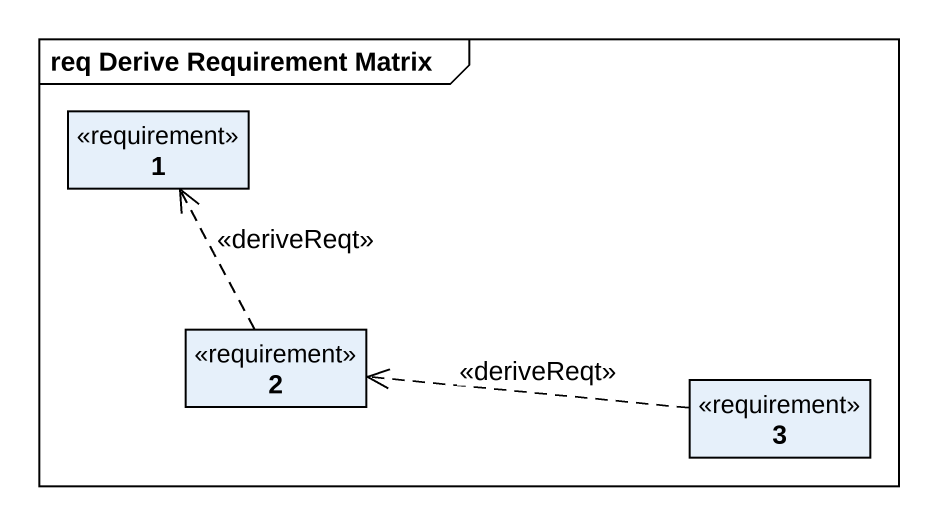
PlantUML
@startuml
mainframe req Derive Requirement Matrix
hide circle
hide empty members
class "1" as r1 <<requirement>>
class "2" as r2 <<requirement>>
class "3" as r3 <<requirement>>
r2 .up.> r1 : <<deriveReqt>>
r3 .left.> r2 : <<deriveReqt>>
@enduml
